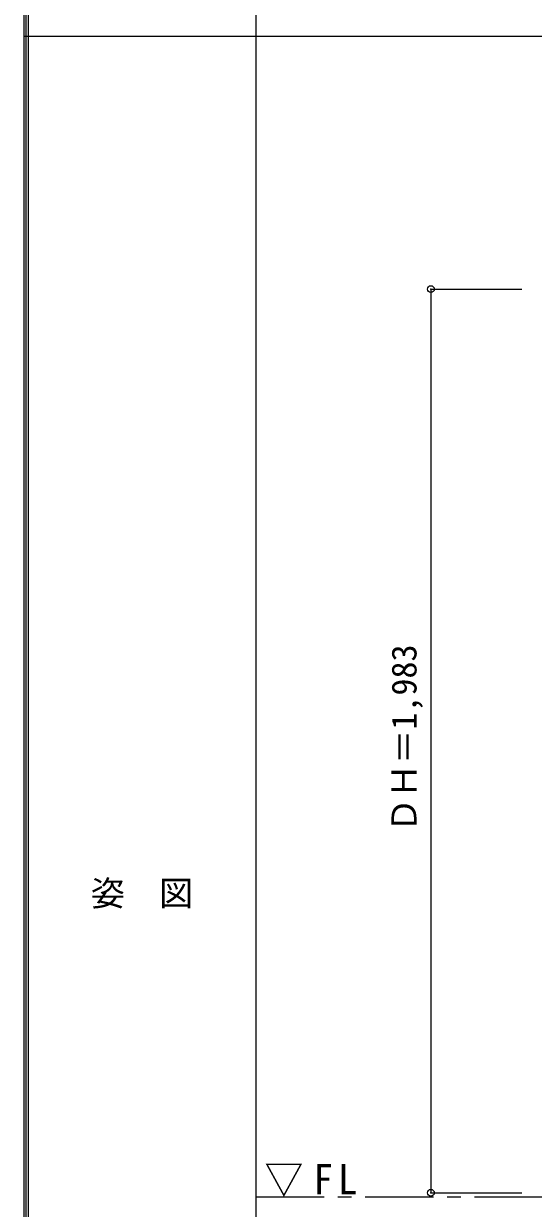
# Model space of a CAD drawing. Units: millimetres, scale not verified. Extents: x -6000 to 5700, y -4307 to 4260.
# Drawn here: x -6000 to -4881, y -2588 to 12 of the extents above; entities that cross this region are included whole.
import ezdxf
from ezdxf.enums import TextEntityAlignment as Align

# ---------------------------------------------------------------- set-up
doc = ezdxf.new("R2010")
doc.units = ezdxf.units.MM
doc.header["$LTSCALE"] = 30
doc.header["$PDMODE"] = 32
doc.header["$PDSIZE"] = 15
doc.linetypes.add('CHAIN1', pattern=[8, 5, -1, 1, -1])
for name, color, linetype in [('0-1_通り芯', 4, 'CHAIN1'), ('0-A_文字', 7, 'Continuous'), ('0-B_寸法', 4, 'Continuous'), ('F-1_枠', 6, 'Continuous'), ('F-A_文字', 7, 'Continuous')]:
    doc.layers.add(name, color=color, linetype=linetype)
doc.styles.add('ＭＳ ゴシック', font='')
doc.styles.get('ＭＳ ゴシック').set_extended_font_data('MS Gothic')

msp = doc.modelspace()

# ---------------------------------------------------------------- linework, layer by layer
at = {"layer": '0-1_通り芯', "color": 7}
msp.add_line((-5490, -2562.5), (3233.5, -2562.5), dxfattribs=at)
at = {"layer": '0-B_寸法'}
for p, q in [((-5105.75, -570.5), (-5105.75, -2553.5)), ((-5105.75, -570.5), (-4905.75, -570.5)), ((-5105.75, -2553.5), (-4905.75, -2553.5))]:
    msp.add_line(p, q, dxfattribs=at)
at = {"layer": '0-B_寸法', "color": 7}
for p in [(-5105.75, -570.5), (-5105.75, -2553.5)]:
    msp.add_point(p, dxfattribs=at)
at = {"layer": 'F-1_枠'}
for p, q in [((-6000, 4175), (-6000, -4205)), ((-5995, 4175), (-5995, -4205)), ((-5990, 4175), (-5990, -4205)), ((-5490, 4175), (-5490, -3790)), ((-6000, -15.5), (5700, -15.5))]:
    msp.add_line(p, q, dxfattribs=at)

# ---------------------------------------------------------------- texts
at = {"layer": '0-A_文字', "insert": (-5471.25, -2562.5), "char_height": 65.98, "attachment_point": 7, "style": 'ＭＳ ゴシック'}
msp.add_mtext('\\T1.26;\\W0.95;▽FL', dxfattribs=at)
at = {"layer": '0-B_寸法', "color": 7, "style": 'ＭＳ ゴシック'}
msp.add_text('ＤＨ＝1,983', height=54.99, rotation=90, dxfattribs=at).set_placement((-5120.75, -1762.25), align=Align.BOTTOM_LEFT)
at = {"layer": 'F-A_文字', "style": 'ＭＳ ゴシック'}
msp.add_text('姿\u3000図', height=54.99, dxfattribs=at).set_placement((-5852.5, -1940.25), align=Align.BOTTOM_LEFT)

doc.saveas('drawing.dxf')
